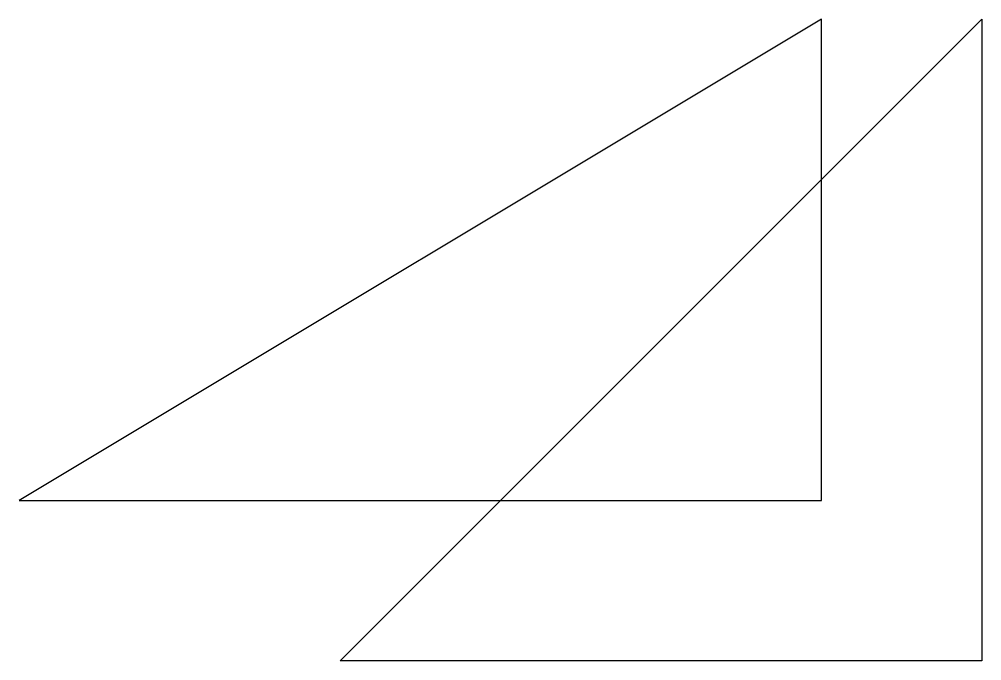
# Model space of a CAD drawing. Header units: metres. Extents: x -2 to 4, y 0 to 4.
import ezdxf

# ---------------------------------------------------------------- set-up
doc = ezdxf.new("R2010")
doc.units = ezdxf.units.M

msp = doc.modelspace()

# ---------------------------------------------------------------- linework, layer by layer
for p, q in [((3, 4), (-2, 1)), ((0, 0), (4, 4)), ((3, 1), (3, 4)), ((4, 4), (4, 0)), ((-2, 1), (3, 1)), ((4, 0), (0, 0))]:
    msp.add_line(p, q)

doc.saveas('drawing.dxf')
